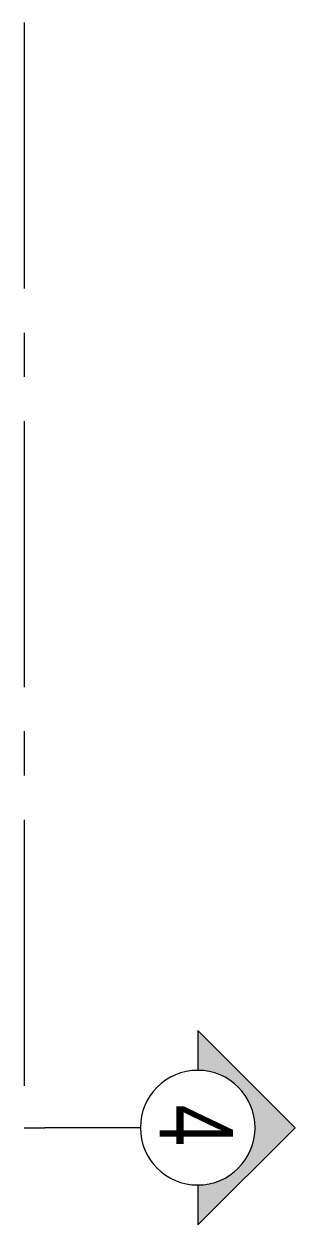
# Model space of a CAD drawing. Header units: inches. Extents: x 822859 to 1009930, y 496782 to 576896.
# Drawn here: x 832456 to 833029, y 501607 to 504149 of the extents above; entities that cross this region are included whole.
import ezdxf
from ezdxf.enums import TextEntityAlignment as Align

# ---------------------------------------------------------------- set-up
doc = ezdxf.new("R2010")
doc.units = ezdxf.units.IN
doc.header["$LTSCALE"] = 750
doc.header["$MEASUREMENT"] = 0
doc.linetypes.add('CENTER', pattern=[2, 1.25, -0.25, 0.25, -0.25])
doc.linetypes.add('CENTER2', pattern=[1.125, 0.75, -0.125, 0.125, -0.125])
doc.layers.add('CS SHEET', color=7, linetype='Continuous')
doc.layers.add('SECTION LINE', color=14, linetype='CENTER', lineweight=9)
doc.styles.add('125', font='swisscl.ttf', dxfattribs={"height": 125})

# ---------------------------------------------------------------- blocks, each defined once
blk = doc.blocks.new('section sym.')
h = blk.add_hatch(color=256)
h.dxf.hatch_style = 1
h.paths.add_polyline_path([(-240, 90), (-240, 152.8), (-392.8, 0), (-240, -152.8), (-240, -90, -0.414214), (-330, 0, -0.414214)])
at = {"layer": 'SECTION LINE', "linetype": 'Continuous'}
blk.add_line((-150, 0), (0, 0), dxfattribs=at)
blk.add_lwpolyline([(-240, -90), (-240, -152.8), (-392.8, 0), (-240, 152.8), (-240, 90)], dxfattribs=at)
blk.add_circle((-240, 0), 90, dxfattribs=at)
blk = doc.blocks.new('A$C37e82350')
at = {"layer": 'SECTION LINE', "linetype": 'CENTER2'}
blk.add_lwpolyline([(-2541.6, -2026.8), (-2541.6, -2083.3), (61391, -2083.3), (61391, -2039.2)], dxfattribs=at)
at = {"layer": 'SECTION LINE', "xscale": -1.347826086956523, "yscale": 1.347826086956523, "zscale": 1.347826086956522, "rotation": 90}
blk.add_blockref('section sym.', (61391, -2039.2), dxfattribs=at)
at = {"layer": 'SECTION LINE', "style": '125'}
blk.add_text('4', height=155, dxfattribs=at).set_placement((61386, -1718.8), align=Align.MIDDLE)
blk = doc.blocks.new('DRHASHGSDG')
at = {"color": 2, "rotation": 270}
blk.add_blockref('A$C37e82350', (3913.3, 9182.1), dxfattribs=at)

msp = doc.modelspace()

# ---------------------------------------------------------------- block references
at = {"layer": 'CS SHEET', "color": 2}
msp.add_blockref('DRHASHGSDG', (830625.8, 554021.9), dxfattribs=at)

doc.saveas('drawing.dxf')
